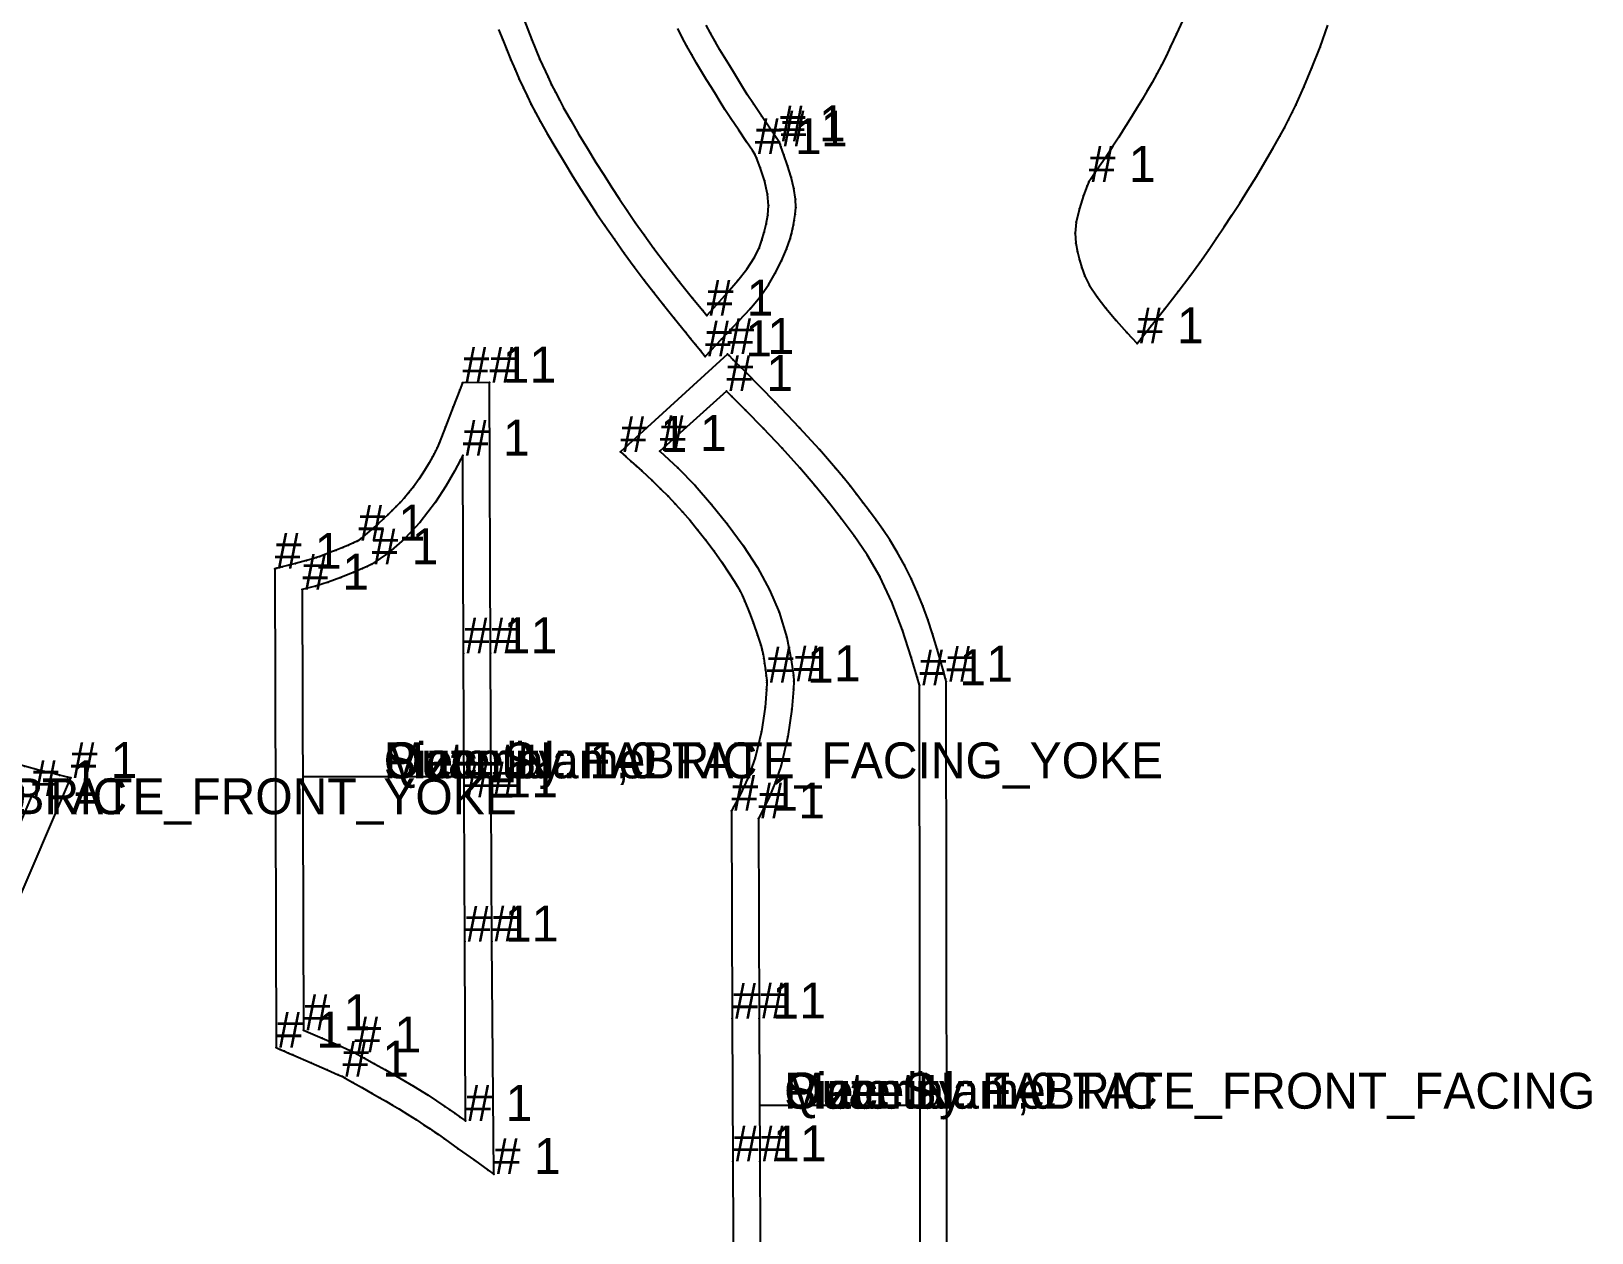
# Model space of a CAD drawing. Extents: x 50 to 3575, y 47 to 2355.
# Drawn here: x 1741.3 to 2175.9, y 1550.4 to 1885.1 of the extents above; entities that cross this region are included whole.
import ezdxf

# ---------------------------------------------------------------- set-up
doc = ezdxf.new("R2010")
doc.units = 0

# ---------------------------------------------------------------- blocks, each defined once
blk = doc.blocks.new('TATE_FACING_YOKE')
at = {"layer": '1'}
blk.add_lwpolyline([(1809.14, 1735.359), (1809.536, 1602.003), (1810.675, 1601.505), (1811.829, 1601.001), (1812.99, 1600.493), (1814.152, 1599.985), (1819.301, 1597.733), (1823.713, 1595.804), (1826.795, 1594.456), (1827.954, 1593.949), (1828.783, 1593.479), (1830.857, 1592.304), (1833.562, 1590.775), (1836.279, 1589.247), (1838.408, 1588.057), (1840.229, 1587.032), (1841.964, 1586.025), (1843.833, 1584.891), (1846.158, 1583.426), (1848.573, 1581.869), (1850.756, 1580.444), (1852.381, 1579.375), (1853.089, 1578.907), (1853.745, 1578.459), (1854.72, 1577.773), (1856.385, 1576.592), (1860.243, 1573.85), (1864.792, 1570.618), (1868.583, 1567.923), (1870.169, 1566.796), (1869.56, 1631.576), (1869.396, 1671.708), (1869.233, 1711.84), (1868.926, 1787.205), (1861.426, 1787.174), (1860.658, 1785.185), (1858.832, 1780.468), (1856.663, 1774.898), (1854.869, 1770.348), (1854.318, 1768.998), (1853.911, 1768.078), (1853.54, 1767.342), (1853.094, 1766.55), (1852.102, 1764.854), (1850.803, 1762.719), (1849.322, 1760.415), (1847.783, 1758.213), (1846.491, 1756.563), (1845.249, 1755.132), (1844.055, 1753.862), (1842.912, 1752.694), (1841.832, 1751.602), (1840.703, 1750.484), (1839.427, 1749.27), (1837.91, 1747.891), (1836.097, 1746.31), (1834.321, 1744.796), (1832.97, 1743.66), (1832.434, 1743.213), (1832.065, 1743.038), (1831.089, 1742.584), (1829.699, 1741.958), (1828.092, 1741.267), (1826.244, 1740.525), (1824.483, 1739.856), (1822.925, 1739.282), (1821.684, 1738.826), (1820.755, 1738.478), (1819.702, 1738.128), (1817.957, 1737.629), (1814.951, 1736.838), (1813.04, 1736.348), (1811.154, 1735.869), (1809.714, 1735.504), (1809.14, 1735.359)], dxfattribs=at)
at = {"layer": '14'}
blk.add_lwpolyline([(1816.802, 1729.556), (1817.157, 1606.857), (1822.339, 1604.639), (1826.876, 1602.65), (1830.094, 1601.216), (1831.316, 1600.665), (1832.107, 1600.218), (1834.144, 1599.067), (1836.926, 1597.495), (1839.95, 1595.787), (1843.93, 1593.529), (1847.772, 1591.274), (1851.851, 1588.733), (1856.537, 1585.619), (1857.915, 1584.67), (1859.342, 1583.676), (1860.798, 1582.653), (1862.263, 1581.615), (1862.06, 1631.545), (1861.896, 1671.677), (1861.733, 1711.809), (1861.509, 1766.883), (1860.869, 1765.663), (1859.17, 1762.551), (1856.745, 1758.367), (1853.927, 1753.933), (1849.669, 1748.306), (1845.283, 1743.674), (1840.766, 1739.841), (1836.118, 1736.612), (1834.828, 1735.999), (1833.533, 1735.408), (1832.231, 1734.837), (1830.923, 1734.284), (1827.506, 1732.924), (1824.025, 1731.674), (1820.463, 1730.547), (1816.802, 1729.556)], dxfattribs=at)
at = {"layer": '2'}
for p in [(1861.426, 1787.174), (1868.926, 1787.205), (1861.509, 1766.883), (1832.434, 1743.213), (1809.14, 1735.359), (1836.118, 1736.612), (1816.802, 1729.556), (1861.733, 1711.809), (1869.233, 1711.84), (1861.896, 1671.677), (1869.396, 1671.708), (1862.06, 1631.545), (1869.56, 1631.576), (1817.157, 1606.857), (1809.536, 1602.003), (1831.316, 1600.665), (1827.954, 1593.949), (1862.263, 1581.615), (1870.169, 1566.796)]:
    blk.add_point(p, dxfattribs=at)
at = {"layer": '3'}
for p in [(1860.658, 1785.185), (1858.832, 1780.468), (1856.663, 1774.898), (1854.318, 1768.998), (1854.869, 1770.348), (1852.102, 1764.854), (1853.094, 1766.55), (1853.54, 1767.342), (1853.911, 1768.078), (1860.869, 1765.663), (1849.322, 1760.415), (1850.803, 1762.719), (1859.17, 1762.551), (1846.491, 1756.563), (1847.783, 1758.213), (1856.745, 1758.367), (1841.832, 1751.602), (1842.912, 1752.694), (1844.055, 1753.862), (1845.249, 1755.132), (1853.927, 1753.933), (1837.91, 1747.891), (1839.427, 1749.27), (1840.703, 1750.484), (1849.669, 1748.306), (1832.065, 1743.038), (1832.97, 1743.66), (1834.321, 1744.796), (1836.097, 1746.31), (1845.283, 1743.674), (1820.755, 1738.478), (1821.684, 1738.826), (1822.925, 1739.282), (1824.483, 1739.856), (1826.244, 1740.525), (1828.092, 1741.267), (1829.699, 1741.958), (1831.089, 1742.584), (1840.766, 1739.841), (1809.714, 1735.504), (1811.154, 1735.869), (1813.04, 1736.348), (1814.951, 1736.838), (1817.957, 1737.629), (1819.702, 1738.128), (1830.923, 1734.284), (1832.231, 1734.837), (1833.533, 1735.408), (1834.828, 1735.999), (1820.463, 1730.547), (1824.025, 1731.674), (1827.506, 1732.924), (1822.339, 1604.639), (1810.675, 1601.505), (1811.829, 1601.001), (1812.99, 1600.493), (1814.152, 1599.985), (1826.876, 1602.65), (1830.094, 1601.216), (1832.107, 1600.218), (1819.301, 1597.733), (1823.713, 1595.804), (1834.144, 1599.067), (1836.926, 1597.495), (1839.95, 1595.787), (1826.795, 1594.456), (1828.783, 1593.479), (1830.857, 1592.304), (1833.562, 1590.775), (1843.93, 1593.529), (1847.772, 1591.274), (1836.279, 1589.247), (1838.408, 1588.057), (1840.229, 1587.032), (1851.851, 1588.733), (1841.964, 1586.025), (1843.833, 1584.891), (1846.158, 1583.426), (1848.573, 1581.869), (1856.537, 1585.619), (1857.915, 1584.67), (1859.342, 1583.676), (1860.798, 1582.653), (1850.756, 1580.444), (1852.381, 1579.375), (1853.089, 1578.907), (1853.745, 1578.459), (1854.72, 1577.773), (1856.385, 1576.592), (1860.243, 1573.85), (1864.792, 1570.618), (1868.583, 1567.923)]:
    blk.add_point(p, dxfattribs=at)
at = {"layer": '4'}
for p in [(1832.434, 1743.213, 5), (1836.118, 1736.612, 5), (1861.733, 1711.809, 5), (1869.233, 1711.84, 5), (1861.896, 1671.677, 5), (1869.396, 1671.708, 5), (1862.06, 1631.545, 5), (1869.56, 1631.576, 5)]:
    blk.add_point(p, dxfattribs=at)
at = {"layer": '7'}
blk.add_line((1816.819, 1677.5), (1861.865, 1677.5), dxfattribs=at)
at = {"layer": '1'}
for s in ['Size: S', 'Quantity: 1,0', 'Piece Name: TATE_FACING_YOKE', 'Material: FABRIC']:
    blk.add_text(s, height=10, dxfattribs=at).set_placement((1839.5, 1677))
at = {"layer": '14'}
for p in [(1861.509, 1766.883), (1836.118, 1736.612), (1816.802, 1729.556), (1861.733, 1711.809), (1861.896, 1671.677), (1862.06, 1631.545), (1817.157, 1606.857), (1831.316, 1600.665), (1862.263, 1581.615)]:
    blk.add_text('# 1', height=10, dxfattribs=at).set_placement(p)
at = {"layer": '2'}
for p in [(1861.426, 1787.174), (1868.926, 1787.205), (1861.509, 1766.883), (1832.434, 1743.213), (1809.14, 1735.359), (1836.118, 1736.612), (1816.802, 1729.556), (1861.733, 1711.809), (1869.233, 1711.84), (1861.896, 1671.677), (1869.396, 1671.708), (1862.06, 1631.545), (1869.56, 1631.576), (1817.157, 1606.857), (1809.536, 1602.003), (1831.316, 1600.665), (1827.954, 1593.949), (1862.263, 1581.615), (1870.169, 1566.796)]:
    blk.add_text('# 1', height=10, dxfattribs=at).set_placement(p)
at = {"layer": '4'}
for p in [(1832.434, 1743.213), (1869.233, 1711.84), (1869.396, 1671.708), (1869.56, 1631.576)]:
    blk.add_text('# 1', height=10, dxfattribs=at).set_placement(p)
at = {"layer": '8'}
for p in [(1861.509, 1766.883), (1836.118, 1736.612), (1816.802, 1729.556), (1861.733, 1711.809), (1861.896, 1671.677), (1862.06, 1631.545), (1817.157, 1606.857), (1831.316, 1600.665), (1862.263, 1581.615)]:
    blk.add_text('# 1', height=10, dxfattribs=at).set_placement(p)
blk = doc.blocks.new('TATE_FRONT_FACING')
at = {"layer": '1'}
blk.add_lwpolyline([(1996.581, 1376.274), (1996.138, 1703.94), (1995.91, 1704.754), (1995.313, 1706.861), (1994.483, 1709.762), (1993.553, 1712.956), (1992.256, 1717.251), (1990.956, 1721.251), (1989.583, 1725.076), (1988.064, 1728.849), (1986.363, 1732.62), (1984.49, 1736.371), (1982.486, 1740.016), (1980.392, 1743.468), (1978.507, 1746.296), (1976.61, 1748.943), (1974.728, 1751.448), (1972.886, 1753.847), (1971.131, 1756.13), (1969.345, 1758.43), (1967.432, 1760.832), (1965.296, 1763.418), (1960.845, 1768.534), (1955.282, 1774.601), (1948.45, 1781.763), (1940.191, 1790.167), (1938.391, 1791.974), (1936.785, 1793.581), (1935.632, 1794.733), (1935.19, 1795.173), (1905.404, 1767.914), (1906.892, 1766.598), (1908.412, 1765.246), (1909.912, 1763.902), (1911.338, 1762.612), (1914.211, 1759.955), (1916.592, 1757.659), (1918.674, 1755.55), (1920.653, 1753.452), (1922.701, 1751.202), (1924.82, 1748.774), (1926.992, 1746.157), (1929.194, 1743.339), (1931.457, 1740.255), (1933.614, 1737.159), (1935.552, 1734.264), (1937.152, 1731.781), (1937.993, 1730.422), (1938.71, 1729.168), (1939.379, 1727.846), (1940.079, 1726.283), (1941.232, 1723.417), (1942.453, 1720.134), (1943.587, 1716.877), (1944.479, 1714.088), (1944.864, 1712.714), (1945.136, 1711.526), (1945.344, 1710.342), (1945.535, 1708.981), (1945.753, 1707.26), (1945.961, 1705.539), (1946.118, 1704.215), (1946.18, 1703.686), (1946.093, 1701.769), (1945.678, 1696.824), (1944.702, 1690.057), (1942.932, 1682.673), (1940.872, 1677.054), (1938.704, 1672.367), (1936.989, 1669.156), (1936.292, 1667.964), (1936.546, 1610.089), (1936.72, 1570.295), (1936.894, 1530.484)], dxfattribs=at)
at = {"layer": '14'}
blk.add_lwpolyline([(1989.064, 1388.983), (1988.64, 1702.907), (1988.031, 1705.131), (1986.378, 1710.771), (1983.942, 1718.279), (1980.982, 1726.106), (1977.634, 1733.189), (1974.105, 1739.24), (1970.495, 1744.529), (1966.902, 1749.325), (1963.316, 1753.952), (1959.564, 1758.6), (1955.362, 1763.519), (1950.425, 1768.96), (1945.21, 1774.433), (1940.185, 1779.568), (1936.4, 1783.375), (1934.905, 1784.864), (1916.382, 1768.162), (1921.346, 1763.52), (1926.166, 1758.537), (1930.787, 1753.299), (1935.152, 1747.894), (1939.601, 1741.822), (1943.56, 1735.679), (1946.922, 1729.494), (1949.579, 1723.294), (1951.712, 1716.211), (1952.959, 1710.043), (1953.544, 1705.685), (1953.689, 1704.033), (1953.573, 1701.855), (1953.084, 1696.267), (1952.006, 1688.689), (1950.124, 1680.544), (1948.576, 1675.99), (1946.871, 1671.908), (1945.212, 1668.468), (1943.802, 1665.84), (1944.046, 1610.121), (1944.22, 1570.328), (1944.394, 1530.535)], dxfattribs=at)
at = {"layer": '2'}
for p in [(1935.19, 1795.173), (1934.905, 1784.864), (1905.404, 1767.914), (1916.382, 1768.162), (1946.18, 1703.686), (1953.689, 1704.033), (1996.138, 1703.94), (1988.64, 1702.907), (1936.292, 1667.964), (1943.802, 1665.84), (1936.546, 1610.089), (1944.046, 1610.121), (1936.72, 1570.295), (1944.22, 1570.328)]:
    blk.add_point(p, dxfattribs=at)
at = {"layer": '3'}
for p in [(1935.632, 1794.733), (1936.785, 1793.581), (1938.391, 1791.974), (1940.191, 1790.167), (1936.4, 1783.375), (1940.185, 1779.568), (1948.45, 1781.763), (1945.21, 1774.433), (1955.282, 1774.601), (1950.425, 1768.96), (1906.892, 1766.598), (1908.412, 1765.246), (1960.845, 1768.534), (1909.912, 1763.902), (1911.338, 1762.612), (1921.346, 1763.52), (1955.362, 1763.519), (1965.296, 1763.418), (1967.432, 1760.832), (1914.211, 1759.955), (1916.592, 1757.659), (1926.166, 1758.537), (1959.564, 1758.6), (1969.345, 1758.43), (1971.131, 1756.13), (1918.674, 1755.55), (1920.653, 1753.452), (1930.787, 1753.299), (1963.316, 1753.952), (1972.886, 1753.847), (1974.728, 1751.448), (1922.701, 1751.202), (1924.82, 1748.774), (1935.152, 1747.894), (1966.902, 1749.325), (1976.61, 1748.943), (1926.992, 1746.157), (1929.194, 1743.339), (1970.495, 1744.529), (1978.507, 1746.296), (1980.392, 1743.468), (1931.457, 1740.255), (1939.601, 1741.822), (1974.105, 1739.24), (1982.486, 1740.016), (1933.614, 1737.159), (1935.552, 1734.264), (1943.56, 1735.679), (1984.49, 1736.371), (1937.152, 1731.781), (1937.993, 1730.422), (1977.634, 1733.189), (1986.363, 1732.62), (1938.71, 1729.168), (1939.379, 1727.846), (1940.079, 1726.283), (1946.922, 1729.494), (1980.982, 1726.106), (1988.064, 1728.849), (1941.232, 1723.417), (1949.579, 1723.294), (1989.583, 1725.076), (1990.956, 1721.251), (1942.453, 1720.134), (1943.587, 1716.877), (1983.942, 1718.279), (1992.256, 1717.251), (1944.479, 1714.088), (1944.864, 1712.714), (1951.712, 1716.211), (1993.553, 1712.956), (1945.136, 1711.526), (1945.344, 1710.342), (1945.535, 1708.981), (1952.959, 1710.043), (1986.378, 1710.771), (1994.483, 1709.762), (1945.753, 1707.26), (1945.961, 1705.539), (1946.118, 1704.215), (1953.544, 1705.685), (1988.031, 1705.131), (1995.313, 1706.861), (1995.91, 1704.754), (1946.093, 1701.769), (1953.573, 1701.855), (1945.678, 1696.824), (1953.084, 1696.267), (1944.702, 1690.057), (1952.006, 1688.689), (1942.932, 1682.673), (1950.124, 1680.544), (1940.872, 1677.054), (1948.576, 1675.99), (1936.989, 1669.156), (1938.704, 1672.367), (1946.871, 1671.908), (1945.212, 1668.468)]:
    blk.add_point(p, dxfattribs=at)
at = {"layer": '4'}
for p in [(1936.546, 1610.089, 5), (1944.046, 1610.121, 5), (1936.72, 1570.295, 5), (1944.22, 1570.328, 5)]:
    blk.add_point(p, dxfattribs=at)
at = {"layer": '7'}
blk.add_line((1944.107, 1586), (1988.842, 1586), dxfattribs=at)
at = {"layer": '1'}
for s in ['Size: S', 'Quantity: 1,0', 'Piece Name: TATE_FRONT_FACING', 'Material: FABRIC']:
    blk.add_text(s, height=10, dxfattribs=at).set_placement((1951, 1585))
at = {"layer": '14'}
for p in [(1934.905, 1784.864), (1916.382, 1768.162), (1953.689, 1704.033), (1988.64, 1702.907), (1943.802, 1665.84), (1944.046, 1610.121), (1944.22, 1570.328)]:
    blk.add_text('# 1', height=10, dxfattribs=at).set_placement(p)
at = {"layer": '2'}
for p in [(1935.19, 1795.173), (1934.905, 1784.864), (1905.404, 1767.914), (1916.382, 1768.162), (1946.18, 1703.686), (1953.689, 1704.033), (1988.64, 1702.907), (1996.138, 1703.94), (1936.292, 1667.964), (1943.802, 1665.84), (1936.546, 1610.089), (1944.046, 1610.121), (1936.72, 1570.295), (1944.22, 1570.328)]:
    blk.add_text('# 1', height=10, dxfattribs=at).set_placement(p)
at = {"layer": '4'}
for p in [(1936.546, 1610.089), (1936.72, 1570.295)]:
    blk.add_text('# 1', height=10, dxfattribs=at).set_placement(p)
at = {"layer": '8'}
for p in [(1934.905, 1784.864), (1916.382, 1768.162), (1953.689, 1704.033), (1988.64, 1702.907), (1943.802, 1665.84), (1944.046, 1610.121), (1944.22, 1570.328)]:
    blk.add_text('# 1', height=10, dxfattribs=at).set_placement(p)
blk = doc.blocks.new('TATE_FRONT_YOKE')
at = {"layer": '1'}
blk.add_lwpolyline([(1752.317, 1677.101), (1751.434, 1677.317), (1749.221, 1677.861), (1746.327, 1678.58), (1743.403, 1679.319), (1739.432, 1680.378), (1736.824, 1681.161), (1734.97, 1681.818), (1733.262, 1682.497), (1731.149, 1683.343), (1728.653, 1684.352), (1725.88, 1685.51), (1722.935, 1686.8), (1719.608, 1688.35), (1716.356, 1689.949), (1713.335, 1691.503), (1710.702, 1692.919), (1709.066, 1693.843), (1707.58, 1694.751), (1706.097, 1695.753), (1704.47, 1696.958), (1701.829, 1699.07), (1698.946, 1701.506), (1696.136, 1703.99), (1693.712, 1706.245), (1692.403, 1707.545), (1691.301, 1708.721), (1690.288, 1709.882), (1689.245, 1711.14), (1688.216, 1712.407), (1687.251, 1713.606), (1686.535, 1714.501), (1686.255, 1714.852), (1685.988, 1715.474), (1685.318, 1717.053), (1684.443, 1719.157), (1683.558, 1721.355), (1682.832, 1723.267), (1682.237, 1724.947), (1681.723, 1726.489), (1681.241, 1727.986), (1680.74, 1729.568), (1680.245, 1731.257), (1679.781, 1733.107), (1679.374, 1735.175), (1678.999, 1737.842), (1678.722, 1740.573), (1678.531, 1743.07), (1678.415, 1745.032), (1678.377, 1745.936), (1678.38, 1746.756), (1678.438, 1747.757), (1678.563, 1749.206), (1679.05, 1754.111), (1679.672, 1760.116), (1680.209, 1765.2), (1680.437, 1767.343), (1673.767, 1770.773), (1639.256, 1703.646), (1620.906, 1667.953), (1602.554, 1632.259), (1576.316, 1583.689), (1583.138, 1580.004), (1584.659, 1580.271), (1586.107, 1580.525), (1587.45, 1580.762), (1588.659, 1580.975), (1590.925, 1581.374), (1592.587, 1581.661), (1593.947, 1581.884), (1595.306, 1582.089), (1597.087, 1582.337), (1599.122, 1582.612), (1601.295, 1582.904), (1603.493, 1583.205), (1605.829, 1583.532), (1608.168, 1583.837), (1610.621, 1584.096), (1613.299, 1584.288), (1617.171, 1584.406), (1621.349, 1584.387), (1625.578, 1584.24), (1629.608, 1583.979), (1633.104, 1583.628), (1636.489, 1583.144), (1640.062, 1582.49), (1644.119, 1581.624), (1648.542, 1580.606), (1652.797, 1579.59), (1655.999, 1578.811), (1657.263, 1578.499), (1659.325, 1577.979), (1664.482, 1576.657), (1671.187, 1574.893), (1677.895, 1573.046), (1683.296, 1571.43), (1687.865, 1569.912), (1692.226, 1568.327), (1697.008, 1566.511), (1698.653, 1565.883), (1700.354, 1565.234), (1702.068, 1564.581), (1703.751, 1563.939), (1752.317, 1677.101)], dxfattribs=at)
at = {"layer": '13'}
for p in [(1668.293, 1688.107), (1649.858, 1652.304), (1631.043, 1617.128)]:
    blk.add_point(p, dxfattribs=at)
at = {"layer": '14'}
blk.add_lwpolyline([(1741.521, 1672.048), (1738.09, 1672.916), (1735.531, 1673.659), (1733.248, 1674.446), (1730.643, 1675.446), (1725.822, 1677.38), (1719.882, 1679.914), (1713.426, 1682.932), (1707.059, 1686.314), (1700.069, 1690.8), (1693.936, 1695.629), (1688.487, 1700.773), (1683.545, 1706.206), (1682.631, 1707.292), (1681.729, 1708.391), (1680.843, 1709.505), (1679.972, 1710.637), (1677.294, 1715.623), (1675.007, 1721.087), (1673.199, 1727.205), (1671.957, 1734.151), (1671.457, 1739.382), (1671.193, 1744.21), (1671.091, 1747.754), (1671.074, 1749.131), (1645.927, 1700.217), (1627.576, 1664.523), (1609.226, 1628.83), (1587.365, 1588.362), (1588.011, 1588.474), (1589.658, 1588.757), (1591.869, 1589.129), (1594.206, 1589.507), (1596.52, 1589.857), (1598.59, 1590.143), (1600.55, 1590.396), (1602.533, 1590.643), (1604.952, 1590.944), (1607.5, 1591.251), (1610.102, 1591.54), (1612.683, 1591.788), (1616.906, 1592.061), (1621.094, 1592.117), (1625.492, 1591.929), (1630.341, 1591.467), (1634.012, 1590.985), (1637.879, 1590.388), (1641.814, 1589.704), (1645.685, 1588.959), (1649.244, 1588.208), (1652.648, 1587.427), (1655.92, 1586.616), (1659.083, 1585.775), (1660.895, 1585.352), (1665.656, 1584.187), (1672.347, 1582.437), (1679.954, 1580.258), (1687.251, 1577.928), (1693.564, 1575.753), (1698.004, 1574.146), (1699.681, 1573.519), (1741.521, 1672.048)], dxfattribs=at)
at = {"layer": '2'}
for p in [(1673.767, 1770.773), (1680.437, 1767.343), (1671.074, 1749.131), (1686.255, 1714.852), (1679.972, 1710.637), (1639.256, 1703.646), (1645.927, 1700.217), (1650.68, 1697.581), (1668.293, 1688.107), (1668.293, 1688.107), (1752.317, 1677.101), (1741.521, 1672.048), (1620.906, 1667.953), (1627.576, 1664.523), (1632.252, 1662.235), (1649.858, 1652.304), (1649.865, 1652.761), (1602.554, 1632.259), (1609.226, 1628.83), (1611.574, 1627.915), (1629.189, 1618.441), (1631.043, 1617.128), (1587.365, 1588.362), (1576.316, 1583.689), (1659.083, 1585.775), (1583.138, 1580.004), (1657.263, 1578.499), (1699.681, 1573.519), (1703.751, 1563.939)]:
    blk.add_point(p, dxfattribs=at)
at = {"layer": '3'}
for p in [(1680.209, 1765.2), (1679.672, 1760.116), (1679.05, 1754.111), (1671.091, 1747.754), (1678.438, 1747.757), (1678.563, 1749.206), (1671.193, 1744.21), (1678.377, 1745.936), (1678.38, 1746.756), (1678.415, 1745.032), (1678.531, 1743.07), (1671.457, 1739.382), (1678.722, 1740.573), (1671.957, 1734.151), (1678.999, 1737.842), (1679.374, 1735.175), (1679.781, 1733.107), (1680.245, 1731.257), (1673.199, 1727.205), (1680.74, 1729.568), (1681.241, 1727.986), (1681.723, 1726.489), (1675.007, 1721.087), (1682.237, 1724.947), (1682.832, 1723.267), (1683.558, 1721.355), (1684.443, 1719.157), (1685.318, 1717.053), (1677.294, 1715.623), (1685.988, 1715.474), (1686.535, 1714.501), (1687.251, 1713.606), (1688.216, 1712.407), (1680.843, 1709.505), (1681.729, 1708.391), (1689.245, 1711.14), (1690.288, 1709.882), (1691.301, 1708.721), (1682.631, 1707.292), (1683.545, 1706.206), (1692.403, 1707.545), (1693.712, 1706.245), (1696.136, 1703.99), (1688.487, 1700.773), (1698.946, 1701.506), (1693.936, 1695.629), (1701.829, 1699.07), (1704.47, 1696.958), (1706.097, 1695.753), (1700.069, 1690.8), (1707.58, 1694.751), (1709.066, 1693.843), (1710.702, 1692.919), (1713.335, 1691.503), (1707.059, 1686.314), (1716.356, 1689.949), (1719.608, 1688.35), (1722.935, 1686.8), (1713.426, 1682.932), (1725.88, 1685.51), (1728.653, 1684.352), (1731.149, 1683.343), (1733.262, 1682.497), (1734.97, 1681.818), (1719.882, 1679.914), (1736.824, 1681.161), (1739.432, 1680.378), (1743.403, 1679.319), (1746.327, 1678.58), (1749.221, 1677.861), (1725.822, 1677.38), (1730.643, 1675.446), (1733.248, 1674.446), (1735.531, 1673.659), (1751.434, 1677.317), (1738.09, 1672.916), (1602.533, 1590.643), (1604.952, 1590.944), (1607.5, 1591.251), (1610.102, 1591.54), (1612.683, 1591.788), (1616.906, 1592.061), (1621.094, 1592.117), (1625.492, 1591.929), (1630.341, 1591.467), (1634.012, 1590.985), (1588.011, 1588.474), (1589.658, 1588.757), (1591.869, 1589.129), (1594.206, 1589.507), (1596.52, 1589.857), (1598.59, 1590.143), (1600.55, 1590.396), (1637.879, 1590.388), (1641.814, 1589.704), (1645.685, 1588.959), (1649.244, 1588.208), (1652.648, 1587.427), (1655.92, 1586.616), (1593.947, 1581.884), (1595.306, 1582.089), (1597.087, 1582.337), (1599.122, 1582.612), (1601.295, 1582.904), (1603.493, 1583.205), (1605.829, 1583.532), (1608.168, 1583.837), (1610.621, 1584.096), (1613.299, 1584.288), (1617.171, 1584.406), (1621.349, 1584.387), (1625.578, 1584.24), (1629.608, 1583.979), (1633.104, 1583.628), (1636.489, 1583.144), (1640.062, 1582.49), (1660.895, 1585.352), (1665.656, 1584.187), (1672.347, 1582.437), (1584.659, 1580.271), (1586.107, 1580.525), (1587.45, 1580.762), (1588.659, 1580.975), (1590.925, 1581.374), (1592.587, 1581.661), (1644.119, 1581.624), (1648.542, 1580.606), (1652.797, 1579.59), (1655.999, 1578.811), (1659.325, 1577.979), (1679.954, 1580.258), (1687.251, 1577.928), (1664.482, 1576.657), (1671.187, 1574.893), (1693.564, 1575.753), (1698.004, 1574.146), (1677.895, 1573.046), (1683.296, 1571.43), (1687.865, 1569.912), (1692.226, 1568.327), (1697.008, 1566.511), (1698.653, 1565.883), (1700.354, 1565.234), (1702.068, 1564.581)]:
    blk.add_point(p, dxfattribs=at)
at = {"layer": '4'}
for p in [(1686.255, 1714.852, 5), (1679.972, 1710.637, 5), (1639.256, 1703.646, 5), (1645.927, 1700.217, 5), (1620.906, 1667.953, 5), (1627.576, 1664.523, 5), (1602.554, 1632.259, 5), (1609.226, 1628.83, 5)]:
    blk.add_point(p, dxfattribs=at)
at = {"layer": '7'}
blk.add_line((1636.865, 1668), (1732.476, 1668), dxfattribs=at)
at = {"layer": '8'}
for points in [[(1668.293, 1688.107), (1650.68, 1697.581)], [(1649.865, 1652.761), (1632.252, 1662.235)], [(1629.189, 1618.441), (1611.574, 1627.915)]]:
    blk.add_lwpolyline(points, dxfattribs=at)
at = {"layer": '1'}
for s in ['Size: S', 'Quantity: 1,0', 'Piece Name: TATE_FRONT_YOKE', 'Material: FABRIC']:
    blk.add_text(s, height=10, dxfattribs=at).set_placement((1664, 1667))
at = {"layer": '13'}
for p in [(1668.293, 1688.107), (1649.858, 1652.304), (1631.043, 1617.128)]:
    blk.add_text('# 1', height=10, dxfattribs=at).set_placement(p)
at = {"layer": '14'}
for p in [(1671.074, 1749.131), (1679.972, 1710.637), (1645.927, 1700.217), (1741.521, 1672.048), (1627.576, 1664.523), (1609.226, 1628.83), (1587.365, 1588.362), (1659.083, 1585.775), (1699.681, 1573.519)]:
    blk.add_text('# 1', height=10, dxfattribs=at).set_placement(p)
at = {"layer": '2'}
for p in [(1673.767, 1770.773), (1680.437, 1767.343), (1671.074, 1749.131), (1686.255, 1714.852), (1679.972, 1710.637), (1639.256, 1703.646), (1645.927, 1700.217), (1650.68, 1697.581), (1668.293, 1688.107), (1668.293, 1688.107), (1752.317, 1677.101), (1741.521, 1672.048), (1620.906, 1667.953), (1627.576, 1664.523), (1632.252, 1662.235), (1649.858, 1652.304), (1649.865, 1652.761), (1602.554, 1632.259), (1609.226, 1628.83), (1611.574, 1627.915), (1629.189, 1618.441), (1631.043, 1617.128), (1587.365, 1588.362), (1659.083, 1585.775), (1576.316, 1583.689), (1583.138, 1580.004), (1657.263, 1578.499), (1699.681, 1573.519), (1703.751, 1563.939)]:
    blk.add_text('# 1', height=10, dxfattribs=at).set_placement(p)
at = {"layer": '4'}
for p in [(1686.255, 1714.852), (1639.256, 1703.646), (1620.906, 1667.953), (1602.554, 1632.259)]:
    blk.add_text('# 1', height=10, dxfattribs=at).set_placement(p)
at = {"layer": '8'}
for p in [(1671.074, 1749.131), (1679.972, 1710.637), (1645.927, 1700.217), (1650.68, 1697.581), (1668.293, 1688.107), (1741.521, 1672.048), (1627.576, 1664.523), (1632.252, 1662.235), (1649.865, 1652.761), (1609.226, 1628.83), (1611.574, 1627.915), (1629.189, 1618.441), (1587.365, 1588.362), (1659.083, 1585.775), (1699.681, 1573.519)]:
    blk.add_text('# 1', height=10, dxfattribs=at).set_placement(p)
blk = doc.blocks.new('TATE_NECK_BAND')
at = {"layer": '1'}
blk.add_lwpolyline([(1871.479, 1885.539), (1872.598, 1882.662), (1873.743, 1879.849), (1874.877, 1877.141), (1876.05, 1874.41), (1877.235, 1871.728), (1878.404, 1869.167), (1879.478, 1866.909), (1880.574, 1864.707), (1881.755, 1862.447), (1883.082, 1860.015), (1885.114, 1856.426), (1887.387, 1852.532), (1889.782, 1848.527), (1892.179, 1844.603), (1894.389, 1841.064), (1896.562, 1837.673), (1898.767, 1834.326), (1901.072, 1830.921), (1903.701, 1827.135), (1906.447, 1823.274), (1909.234, 1819.448), (1911.987, 1815.766), (1914.665, 1812.286), (1917.389, 1808.838), (1920.314, 1805.201), (1923.597, 1801.153), (1924.947, 1799.491), (1926.325, 1797.793), (1927.688, 1796.114), (1928.993, 1794.507), (1930.545, 1796.128), (1932.062, 1797.734), (1933.534, 1799.301), (1934.948, 1800.804), (1938.436, 1804.486), (1941.488, 1807.8), (1944.177, 1811.018), (1946.579, 1814.409), (1948.513, 1817.715), (1950.21, 1821.119), (1951.603, 1824.369), (1952.623, 1827.212), (1953.044, 1828.66), (1953.348, 1829.943), (1953.58, 1831.142), (1953.787, 1832.336), (1954.053, 1834.013), (1954.217, 1835.963), (1954.14, 1838.333), (1953.685, 1841.269), (1952.902, 1844.378), (1951.907, 1847.639), (1950.891, 1850.645), (1950.048, 1852.99), (1949.831, 1853.575), (1949.665, 1854.014), (1949.56, 1854.29), (1949.523, 1854.385), (1948.798, 1855.438), (1946.996, 1858.068), (1944.677, 1861.481), (1942.401, 1864.883), (1940.727, 1867.46), (1939.398, 1869.579), (1938.249, 1871.463), (1937.114, 1873.334), (1935.839, 1875.411), (1934.475, 1877.634), (1933.086, 1879.93), (1931.74, 1882.227), (1930.466, 1884.51), (1929.257, 1886.8)], dxfattribs=at)
at = {"layer": '14'}
blk.add_lwpolyline([(1878.446, 1888.397), (1880.701, 1882.629), (1882.979, 1877.221), (1885.231, 1872.252), (1886.234, 1870.158), (1887.272, 1868.077), (1888.397, 1865.918), (1889.661, 1863.59), (1891.63, 1860.1), (1893.84, 1856.308), (1896.19, 1852.382), (1898.58, 1848.49), (1900.819, 1844.938), (1903.009, 1841.544), (1905.158, 1838.281), (1907.273, 1835.124), (1909.538, 1831.797), (1911.956, 1828.353), (1914.706, 1824.582), (1917.971, 1820.276), (1921.782, 1815.408), (1925.493, 1810.748), (1928.306, 1807.252), (1929.421, 1805.875), (1932.215, 1808.924), (1935.207, 1812.28), (1938.087, 1815.661), (1940.546, 1818.789), (1942.673, 1821.988), (1943.997, 1824.621), (1944.81, 1826.921), (1945.403, 1829.125), (1945.969, 1831.355), (1946.43, 1833.798), (1946.617, 1836.541), (1946.357, 1839.67), (1945.48, 1843.462), (1944.311, 1847.078), (1943.289, 1849.784), (1942.851, 1850.849), (1942.181, 1851.822), (1940.503, 1854.27), (1938.321, 1857.485), (1936.136, 1860.76), (1934.504, 1863.279), (1933.144, 1865.448), (1931.925, 1867.438), (1930.717, 1869.419), (1929.396, 1871.567), (1928.006, 1873.832), (1926.599, 1876.161), (1925.23, 1878.502), (1923.896, 1880.896), (1922.617, 1883.318), (1921.352, 1885.841)], dxfattribs=at)
at = {"layer": '2'}
for p in [(1949.523, 1854.385), (1950.048, 1852.99), (1942.851, 1850.849), (1929.421, 1805.875), (1928.993, 1794.507)]:
    blk.add_point(p, dxfattribs=at)
at = {"layer": '3'}
for p in [(1872.598, 1882.662), (1880.701, 1882.629), (1922.617, 1883.318), (1930.466, 1884.51), (1931.74, 1882.227), (1873.743, 1879.849), (1923.896, 1880.896), (1925.23, 1878.502), (1933.086, 1879.93), (1934.475, 1877.634), (1874.877, 1877.141), (1876.05, 1874.41), (1882.979, 1877.221), (1926.599, 1876.161), (1928.006, 1873.832), (1935.839, 1875.411), (1937.114, 1873.334), (1877.235, 1871.728), (1878.404, 1869.167), (1885.231, 1872.252), (1886.234, 1870.158), (1929.396, 1871.567), (1930.717, 1869.419), (1938.249, 1871.463), (1939.398, 1869.579), (1879.478, 1866.909), (1880.574, 1864.707), (1887.272, 1868.077), (1888.397, 1865.918), (1931.925, 1867.438), (1933.144, 1865.448), (1940.727, 1867.46), (1942.401, 1864.883), (1881.755, 1862.447), (1883.082, 1860.015), (1889.661, 1863.59), (1891.63, 1860.1), (1934.504, 1863.279), (1936.136, 1860.76), (1944.677, 1861.481), (1885.114, 1856.426), (1893.84, 1856.308), (1938.321, 1857.485), (1946.996, 1858.068), (1887.387, 1852.532), (1896.19, 1852.382), (1940.503, 1854.27), (1942.181, 1851.822), (1948.798, 1855.438), (1949.56, 1854.29), (1949.665, 1854.014), (1949.831, 1853.575), (1889.782, 1848.527), (1898.58, 1848.49), (1943.289, 1849.784), (1944.311, 1847.078), (1950.891, 1850.645), (1951.907, 1847.639), (1892.179, 1844.603), (1900.819, 1844.938), (1945.48, 1843.462), (1952.902, 1844.378), (1894.389, 1841.064), (1903.009, 1841.544), (1905.158, 1838.281), (1946.357, 1839.67), (1953.685, 1841.269), (1954.14, 1838.333), (1896.562, 1837.673), (1898.767, 1834.326), (1907.273, 1835.124), (1946.617, 1836.541), (1954.053, 1834.013), (1954.217, 1835.963), (1901.072, 1830.921), (1909.538, 1831.797), (1945.969, 1831.355), (1946.43, 1833.798), (1953.348, 1829.943), (1953.58, 1831.142), (1953.787, 1832.336), (1903.701, 1827.135), (1911.956, 1828.353), (1944.81, 1826.921), (1945.403, 1829.125), (1952.623, 1827.212), (1953.044, 1828.66), (1906.447, 1823.274), (1914.706, 1824.582), (1942.673, 1821.988), (1943.997, 1824.621), (1950.21, 1821.119), (1951.603, 1824.369), (1909.234, 1819.448), (1917.971, 1820.276), (1940.546, 1818.789), (1948.513, 1817.715), (1911.987, 1815.766), (1914.665, 1812.286), (1921.782, 1815.408), (1935.207, 1812.28), (1938.087, 1815.661), (1946.579, 1814.409), (1917.389, 1808.838), (1925.493, 1810.748), (1932.215, 1808.924), (1944.177, 1811.018), (1920.314, 1805.201), (1928.306, 1807.252), (1938.436, 1804.486), (1941.488, 1807.8), (1923.597, 1801.153), (1924.947, 1799.491), (1933.534, 1799.301), (1934.948, 1800.804), (1926.325, 1797.793), (1927.688, 1796.114), (1930.545, 1796.128), (1932.062, 1797.734)]:
    blk.add_point(p, dxfattribs=at)
at = {"layer": '4'}
for p in [(1950.048, 1852.99, 5), (1942.851, 1850.849, 5)]:
    blk.add_point(p, dxfattribs=at)
at = {"layer": '14'}
for p in [(1942.851, 1850.849), (1929.421, 1805.875)]:
    blk.add_text('# 1', height=10, dxfattribs=at).set_placement(p)
at = {"layer": '2'}
for p in [(1949.523, 1854.385), (1942.851, 1850.849), (1950.048, 1852.99), (1929.421, 1805.875), (1928.993, 1794.507)]:
    blk.add_text('# 1', height=10, dxfattribs=at).set_placement(p)
at = {"layer": '4'}
blk.add_text('# 1', height=10, dxfattribs=at).set_placement((1950.048, 1852.99))
at = {"layer": '8'}
for p in [(1942.851, 1850.849), (1929.421, 1805.875)]:
    blk.add_text('# 1', height=10, dxfattribs=at).set_placement(p)
blk = doc.blocks.new('TATE_NECK_BAND_INTERLINING')
at = {"layer": '1'}
blk.add_lwpolyline([(2061.876, 1888.008), (2060.23, 1884.298), (2058.614, 1880.802), (2057.32, 1878.109), (2056.054, 1875.587), (2054.775, 1873.164), (2053.442, 1870.771), (2052.072, 1868.429), (2050.666, 1866.1), (2049.276, 1863.836), (2047.954, 1861.687), (2046.747, 1859.706), (2045.528, 1857.716), (2044.167, 1855.547), (2042.536, 1853.028), (2040.35, 1849.754), (2038.168, 1846.538), (2036.491, 1844.09), (2035.82, 1843.117), (2035.382, 1842.052), (2034.36, 1839.346), (2033.192, 1835.731), (2032.314, 1831.938), (2032.054, 1828.809), (2032.241, 1826.066), (2032.703, 1823.623), (2033.268, 1821.393), (2033.862, 1819.189), (2034.674, 1816.889), (2035.998, 1814.256), (2038.126, 1811.057), (2040.584, 1807.93), (2043.464, 1804.548), (2046.456, 1801.192), (2049.25, 1798.143), (2050.366, 1799.52), (2053.179, 1803.017), (2056.89, 1807.676), (2060.7, 1812.545), (2063.965, 1816.85), (2066.716, 1820.621), (2069.133, 1824.066), (2071.399, 1827.392), (2073.514, 1830.549), (2075.662, 1833.812), (2077.852, 1837.206), (2080.091, 1840.758), (2082.481, 1844.65), (2084.832, 1848.576), (2087.042, 1852.368), (2089.01, 1855.858), (2090.274, 1858.187), (2091.399, 1860.345), (2092.438, 1862.426), (2093.441, 1864.521), (2095.692, 1869.489), (2097.971, 1874.897), (2100.226, 1880.665), (2102.406, 1886.717)], dxfattribs=at)
at = {"layer": '2'}
for p in [(2035.82, 1843.117), (2049.25, 1798.143)]:
    blk.add_point(p, dxfattribs=at)
at = {"layer": '3'}
for p in [(2060.23, 1884.298), (2057.32, 1878.109), (2058.614, 1880.802), (2100.226, 1880.665), (2054.775, 1873.164), (2056.054, 1875.587), (2097.971, 1874.897), (2053.442, 1870.771), (2095.692, 1869.489), (2050.666, 1866.1), (2052.072, 1868.429), (2093.441, 1864.521), (2047.954, 1861.687), (2049.276, 1863.836), (2091.399, 1860.345), (2092.438, 1862.426), (2045.528, 1857.716), (2046.747, 1859.706), (2089.01, 1855.858), (2090.274, 1858.187), (2042.536, 1853.028), (2044.167, 1855.547), (2087.042, 1852.368), (2040.35, 1849.754), (2084.832, 1848.576), (2036.491, 1844.09), (2038.168, 1846.538), (2082.481, 1844.65), (2034.36, 1839.346), (2035.382, 1842.052), (2080.091, 1840.758), (2033.192, 1835.731), (2077.852, 1837.206), (2032.314, 1831.938), (2073.514, 1830.549), (2075.662, 1833.812), (2032.054, 1828.809), (2032.241, 1826.066), (2071.399, 1827.392), (2032.703, 1823.623), (2033.268, 1821.393), (2069.133, 1824.066), (2033.862, 1819.189), (2034.674, 1816.889), (2063.965, 1816.85), (2066.716, 1820.621), (2035.998, 1814.256), (2060.7, 1812.545), (2038.126, 1811.057), (2040.584, 1807.93), (2043.464, 1804.548), (2056.89, 1807.676), (2046.456, 1801.192), (2050.366, 1799.52), (2053.179, 1803.017)]:
    blk.add_point(p, dxfattribs=at)
at = {"layer": '4'}
blk.add_point((2035.82, 1843.117, 5), dxfattribs=at)
at = {"layer": '2'}
for p in [(2035.82, 1843.117), (2049.25, 1798.143)]:
    blk.add_text('# 1', height=10, dxfattribs=at).set_placement(p)
at = {"layer": '4'}
blk.add_text('# 1', height=10, dxfattribs=at).set_placement((2035.82, 1843.117))

msp = doc.modelspace()

# ---------------------------------------------------------------- block references
at = {"layer": '1'}
for name in ['TATE_NECK_BAND', 'TATE_NECK_BAND_INTERLINING', 'TATE_FRONT_FACING', 'TATE_FACING_YOKE', 'TATE_FRONT_YOKE']:
    msp.add_blockref(name, (0, 0), dxfattribs=at)

doc.saveas('drawing.dxf')
